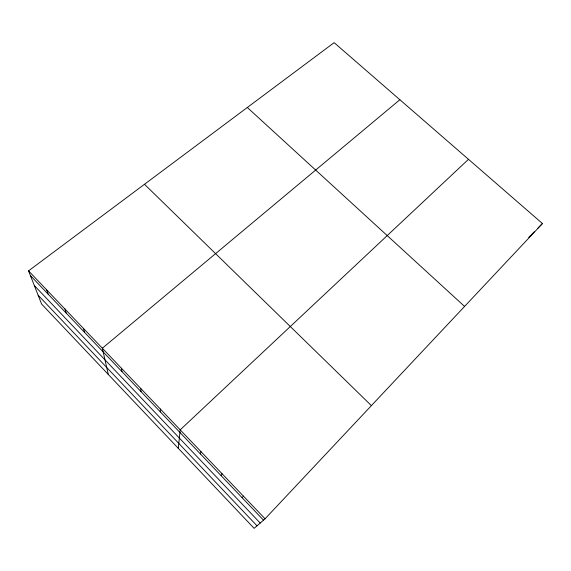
<?xml version="1.0" encoding="UTF-8"?>
<svg xmlns="http://www.w3.org/2000/svg" width="571" height="571" viewBox="0 0 571 571"><rect width="100%" height="100%" fill="white"/><g stroke="black" fill="none" stroke-linecap="round" stroke-linejoin="round"><path stroke-width="0.86" d="M178.28 448.314L180.2 429.849L468.498 159.323M200.385 453.916L200.963 451.611M221.127 475.686L222.026 473.687M242.168 497.762L243.389 496.085M265.065 518.811L542.45 223.532L334.135 42.654L28.55 270.861L41.626 304.086L254.109 528.346L265.065 518.811L28.55 270.861M528.746 237.393L534.242 231.833M537.903 228.129L542.45 223.532M399.871 99.732L102.337 348.217L108.304 374.455M247.322 107.491L464.58 306.427M144.484 184.283L371.393 405.624M30.391 275.536L263.517 520.167M34.324 285.536L260.205 523.043M38.136 295.221L257.014 525.82M46.629 289.818L48.235 294.258M64.951 309.025L66.307 313.229M83.523 328.489L84.622 332.443M121.409 368.209L121.98 371.65M140.737 388.473L141.037 391.642M160.337 409.022L160.351 411.912"/></g></svg>
